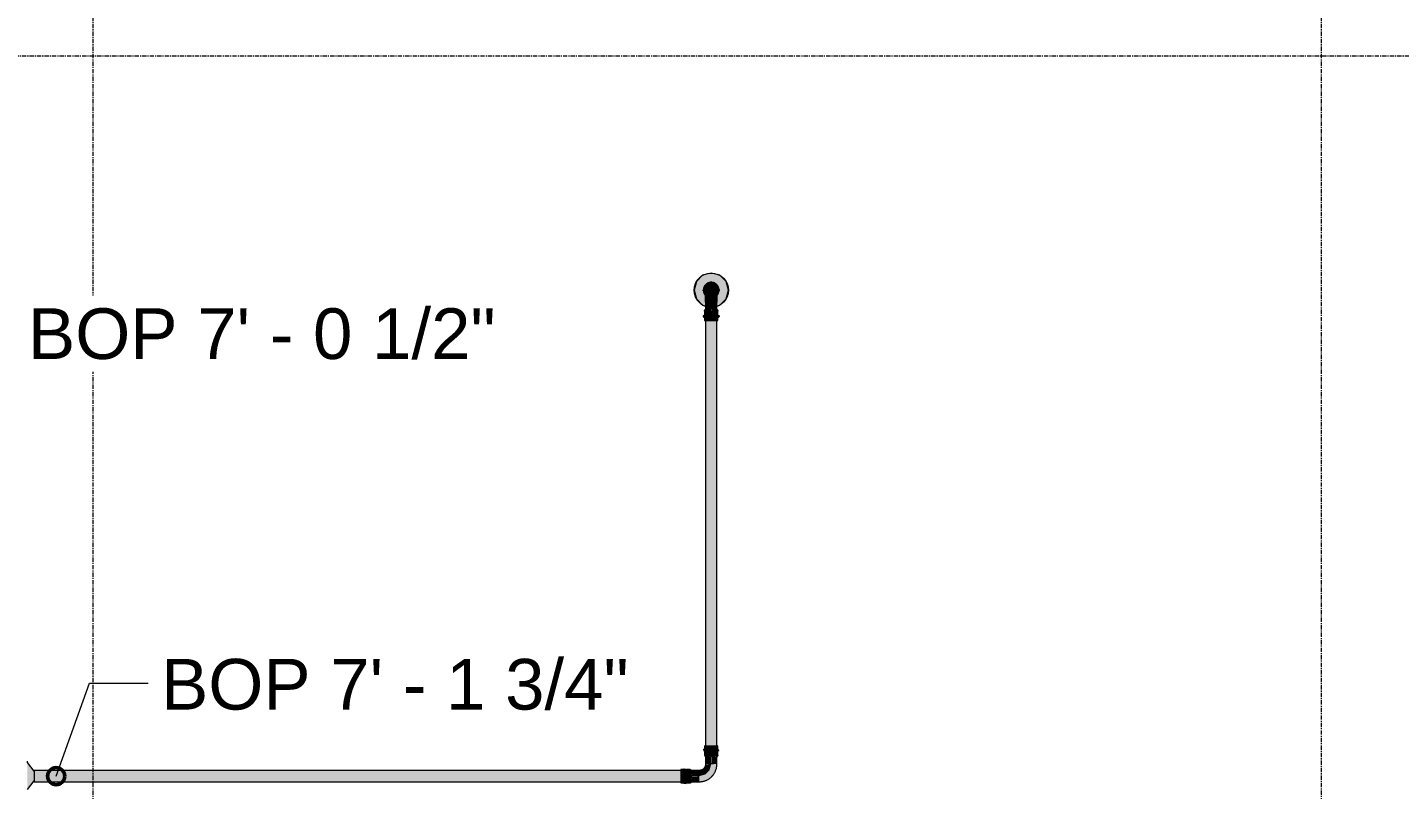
# Model space of a CAD drawing. Header units: inches. Extents: x -3679 to 241, y -496 to 1784.
# Drawn here: x -2363.6 to -2203.9, y 877.6 to 966.3 of the extents above; entities that cross this region are included whole.
import ezdxf

# ---------------------------------------------------------------- set-up
doc = ezdxf.new("R2010")
doc.units = ezdxf.units.IN
doc.header["$MEASUREMENT"] = 0
doc.linetypes.add('Grid Line', pattern=[0.875, 0.5, -0.125, 0.125, -0.125])
for name, color, linetype, lineweight in [('A-ANNO-NOTE', 250, 'Continuous', 9), ('G-ANNO-DIMS', 251, 'Continuous', 9), ('P-PIPE', 1, 'Continuous', 9), ('P-PIPE-CNTR', 1, 'Continuous', 9), ('S-GRID', 8, 'Continuous', 9)]:
    doc.layers.add(name, color=color, linetype=linetype, lineweight=lineweight)
doc.styles.add('Arial_1', font='arial.ttf', dxfattribs={"height": 5.901198})

# ---------------------------------------------------------------- blocks, each defined once
blk = doc.blocks.new('Victaulic-VicPress316-Elbow 90-45deg Style P568_P571 - Standard-1139937-LOWER PARKING')
at = {"layer": 'P-PIPE'}
for points in [[(-2284.77, 802.63), (-2284, 802.63), (-2284, 802.92), (-2284.77, 802.92), (-2284.86, 802.87), (-2284.91, 802.78), (-2284.85, 802.68), (-2284.83, 802.67)], [(-2284.71, 802.92), (-2284, 802.92), (-2284, 803.26), (-2284.77, 803.26), (-2284.75, 802.92)], [(-2284.71, 802.18), (-2284, 802.18), (-2284, 802.63), (-2284.77, 802.63), (-2284.75, 802.18), (-2284.72, 802.18)], [(-2284.66, 801.96), (-2284.63, 802), (-2284.52, 801.98), (-2284.46, 801.97), (-2284.42, 801.99), (-2284.22, 801.99), (-2284.11, 801.98), (-2284, 801.96), (-2284, 802.18), (-2284.77, 802.18), (-2284.75, 802.1), (-2284.66, 801.96)], [(-2284.11, 801.14), (-2284, 801.14), (-2284.01, 801.97), (-2284.18, 801.99), (-2284.36, 801.98), (-2284.43, 801.99), (-2284.47, 801.97), (-2284.57, 802), (-2284.65, 801.98), (-2284.66, 801.96), (-2284.65, 801.14), (-2284.17, 801.14)], [(-2283.4, 802.92), (-2283.23, 802.92), (-2283.23, 803.26), (-2284, 803.26), (-2284, 802.92), (-2283.46, 802.92)], [(-2283.35, 802.63), (-2283.23, 802.63), (-2283.14, 802.69), (-2283.09, 802.78), (-2283.15, 802.88), (-2283.23, 802.92), (-2284, 802.92), (-2284, 802.63), (-2283.38, 802.63)], [(-2284, 802.18), (-2283.23, 802.18), (-2283.25, 802.63), (-2284, 802.63)], [(-2283.34, 801.96), (-2283.28, 802.04), (-2283.25, 802.12), (-2283.25, 802.18), (-2284, 802.18), (-2283.99, 801.97), (-2283.83, 801.99), (-2283.64, 801.98), (-2283.57, 801.99), (-2283.53, 801.97), (-2283.41, 802), (-2283.36, 801.99), (-2283.34, 801.97)], [(-2283.67, 801.14), (-2283.34, 801.14), (-2283.35, 801.98), (-2283.37, 802), (-2283.49, 801.98), (-2283.54, 801.97), (-2283.57, 801.99), (-2283.77, 801.99), (-2283.84, 801.99), (-2284, 801.96), (-2284, 801.14), (-2283.73, 801.14)], [(-2284, 798.83), (-2284, 798.98), (-2284.54, 799.2), (-2284.77, 799.74), (-2284.54, 800.28), (-2284, 800.51), (-2284, 800.65), (-2284.17, 800.64), (-2284.33, 800.59), (-2284.62, 800.41), (-2284.78, 800.21), (-2284.85, 800.08), (-2284.89, 799.9), (-2284.91, 799.72), (-2284.86, 799.56), (-2284.85, 799.41), (-2284.73, 799.2), (-2284.62, 799.07), (-2284.33, 798.89), (-2284.17, 798.85)], [(-2284, 798.98), (-2284, 799.09), (-2284.17, 799.11), (-2284.33, 799.17), (-2284.46, 799.28), (-2284.57, 799.41), (-2284.64, 799.57), (-2284.66, 799.74), (-2284.64, 799.91), (-2284.57, 800.07), (-2284.46, 800.21), (-2284.33, 800.31), (-2284.17, 800.38), (-2284, 800.4), (-2284, 800.51), (-2284.54, 800.28), (-2284.77, 799.74), (-2284.54, 799.2), (-2284, 798.98)], [(-2284.66, 800.37), (-2284.58, 800.44), (-2284.33, 800.59), (-2284.15, 800.64), (-2284, 800.65), (-2284, 801.14), (-2284.66, 801.14), (-2284.66, 800.4)], [(-2283.34, 800.37), (-2283.35, 801.14), (-2284, 801.12), (-2284, 800.58), (-2283.65, 800.58), (-2283.38, 800.41), (-2283.34, 800.37)], [(-2283.67, 798.89), (-2283.38, 799.07), (-2283.22, 799.28), (-2283.15, 799.41), (-2283.11, 799.58), (-2283.09, 799.76), (-2283.14, 799.92), (-2283.15, 800.08), (-2283.27, 800.28), (-2283.38, 800.41), (-2283.67, 800.59), (-2284, 800.58), (-2284, 800.51), (-2283.46, 800.28), (-2283.23, 799.74), (-2283.46, 799.2), (-2284, 798.98), (-2284, 798.9)], [(-2284, 798.98), (-2283.46, 799.2), (-2283.23, 799.74), (-2283.46, 800.28), (-2284, 800.51), (-2284, 800.4), (-2283.83, 800.38), (-2283.67, 800.31), (-2283.53, 800.21), (-2283.43, 800.07), (-2283.36, 799.91), (-2283.34, 799.74), (-2283.36, 799.57), (-2283.43, 799.41), (-2283.54, 799.28), (-2283.67, 799.17), (-2283.83, 799.11), (-2284, 799.09), (-2284, 799.04)]]:
    blk.add_hatch(color=256, dxfattribs=at).paths.add_polyline_path(points, flags=0)
for p, q in [((-2284.77, 803.26), (-2284.77, 802.92)), ((-2284, 803.26), (-2284.77, 803.26)), ((-2284.77, 802.92), (-2284, 802.92)), ((-2284.77, 802.63), (-2284.77, 802.18)), ((-2284.77, 802.63), (-2284, 802.63)), ((-2284.66, 802.03), (-2284.66, 801.14)), ((-2283.23, 803.26), (-2284, 803.26)), ((-2284, 802.92), (-2283.23, 802.92)), ((-2284, 802.63), (-2283.23, 802.63)), ((-2283.34, 801.14), (-2283.34, 802.03)), ((-2283.23, 802.92), (-2283.23, 803.26)), ((-2283.23, 802.18), (-2283.23, 802.63)), ((-2284.66, 799.71), (-2284.66, 799.74)), ((-2283.34, 799.74), (-2283.34, 799.74))]:
    blk.add_line(p, q, dxfattribs=at)
at = {"layer": 'P-PIPE', "flags": 128}
for points in [[(-2284.77, 802.63), (-2284.77, 802.63), (-2284.78, 802.63), (-2284.78, 802.63), (-2284.79, 802.64), (-2284.8, 802.64), (-2284.8, 802.64), (-2284.81, 802.64), (-2284.81, 802.64), (-2284.82, 802.64), (-2284.82, 802.64), (-2284.83, 802.65), (-2284.83, 802.65), (-2284.84, 802.65), (-2284.84, 802.66), (-2284.85, 802.66), (-2284.85, 802.66), (-2284.86, 802.67), (-2284.86, 802.67), (-2284.87, 802.67), (-2284.87, 802.68), (-2284.87, 802.68), (-2284.88, 802.69), (-2284.88, 802.69), (-2284.89, 802.7), (-2284.89, 802.7), (-2284.89, 802.71), (-2284.89, 802.71), (-2284.9, 802.72), (-2284.9, 802.72), (-2284.9, 802.73), (-2284.9, 802.73), (-2284.91, 802.74), (-2284.91, 802.74), (-2284.91, 802.75), (-2284.91, 802.75), (-2284.91, 802.76), (-2284.91, 802.77), (-2284.91, 802.77), (-2284.91, 802.78), (-2284.91, 802.78), (-2284.91, 802.79), (-2284.91, 802.79), (-2284.91, 802.8), (-2284.91, 802.81), (-2284.91, 802.81), (-2284.91, 802.82), (-2284.91, 802.82), (-2284.9, 802.83), (-2284.9, 802.83), (-2284.9, 802.84), (-2284.9, 802.84), (-2284.89, 802.85), (-2284.89, 802.85), (-2284.89, 802.86), (-2284.88, 802.86), (-2284.88, 802.87), (-2284.88, 802.87), (-2284.87, 802.88), (-2284.87, 802.88), (-2284.86, 802.89), (-2284.86, 802.89), (-2284.86, 802.89), (-2284.85, 802.9), (-2284.85, 802.9), (-2284.84, 802.9), (-2284.84, 802.91), (-2284.83, 802.91), (-2284.83, 802.91), (-2284.82, 802.91), (-2284.82, 802.92), (-2284.81, 802.92), (-2284.8, 802.92), (-2284.8, 802.92), (-2284.79, 802.92), (-2284.79, 802.92), (-2284.78, 802.92), (-2284.78, 802.92), (-2284.77, 802.92), (-2284.77, 802.92)], [(-2284, 802.92), (-2284.03, 802.92), (-2284.06, 802.92), (-2284.09, 802.92), (-2284.12, 802.92), (-2284.15, 802.92), (-2284.18, 802.92), (-2284.21, 802.92), (-2284.24, 802.92), (-2284.27, 802.92), (-2284.3, 802.92), (-2284.33, 802.92), (-2284.35, 802.92), (-2284.38, 802.92), (-2284.41, 802.92), (-2284.43, 802.92), (-2284.46, 802.92), (-2284.48, 802.92), (-2284.51, 802.92), (-2284.53, 802.92), (-2284.55, 802.92), (-2284.57, 802.92), (-2284.59, 802.92), (-2284.61, 802.92), (-2284.63, 802.92), (-2284.64, 802.92), (-2284.66, 802.92), (-2284.68, 802.92), (-2284.69, 802.92), (-2284.7, 802.92), (-2284.71, 802.92), (-2284.72, 802.92), (-2284.73, 802.92), (-2284.74, 802.92), (-2284.75, 802.92), (-2284.76, 802.92), (-2284.76, 802.92), (-2284.76, 802.92), (-2284.77, 802.92), (-2284.77, 802.92), (-2284.77, 802.92)], [(-2284.77, 802.92), (-2284.77, 802.92), (-2284.76, 802.92), (-2284.76, 802.92), (-2284.76, 802.92), (-2284.75, 802.92), (-2284.74, 802.92), (-2284.74, 802.92), (-2284.73, 802.92)], [(-2284.72, 802.63), (-2284.73, 802.63), (-2284.74, 802.63), (-2284.75, 802.63), (-2284.76, 802.63), (-2284.76, 802.63), (-2284.76, 802.63), (-2284.77, 802.63), (-2284.77, 802.63), (-2284.77, 802.63)], [(-2284.77, 802.63), (-2284.77, 802.63), (-2284.76, 802.63), (-2284.76, 802.63), (-2284.76, 802.63), (-2284.75, 802.63), (-2284.74, 802.63), (-2284.74, 802.63), (-2284.73, 802.63), (-2284.72, 802.63), (-2284.71, 802.63), (-2284.69, 802.63), (-2284.68, 802.63), (-2284.67, 802.63), (-2284.65, 802.63), (-2284.63, 802.63), (-2284.61, 802.63), (-2284.6, 802.63), (-2284.58, 802.63), (-2284.56, 802.63), (-2284.53, 802.63), (-2284.51, 802.63), (-2284.49, 802.63), (-2284.46, 802.63), (-2284.44, 802.63), (-2284.41, 802.63), (-2284.39, 802.63), (-2284.36, 802.63), (-2284.33, 802.63), (-2284.31, 802.63), (-2284.28, 802.63), (-2284.25, 802.63), (-2284.22, 802.63), (-2284.19, 802.63), (-2284.16, 802.63), (-2284.13, 802.63), (-2284.1, 802.63), (-2284.07, 802.63), (-2284.04, 802.63), (-2284.01, 802.63), (-2284, 802.63)], [(-2284.66, 801.96), (-2284.67, 801.97), (-2284.67, 801.98), (-2284.68, 801.98), (-2284.69, 801.99), (-2284.7, 802), (-2284.7, 802.01), (-2284.71, 802.02), (-2284.72, 802.03), (-2284.72, 802.04), (-2284.73, 802.04), (-2284.73, 802.05), (-2284.74, 802.06), (-2284.74, 802.07), (-2284.75, 802.08), (-2284.75, 802.09), (-2284.76, 802.1), (-2284.76, 802.12), (-2284.76, 802.13), (-2284.76, 802.14), (-2284.76, 802.15), (-2284.77, 802.16), (-2284.77, 802.17), (-2284.77, 802.18), (-2284.77, 802.18)], [(-2283.23, 802.92), (-2283.23, 802.92), (-2283.24, 802.92), (-2283.24, 802.92), (-2283.24, 802.92), (-2283.25, 802.92), (-2283.26, 802.92), (-2283.26, 802.92), (-2283.27, 802.92), (-2283.28, 802.92), (-2283.29, 802.92), (-2283.31, 802.92), (-2283.32, 802.92), (-2283.33, 802.92), (-2283.35, 802.92), (-2283.37, 802.92), (-2283.39, 802.92), (-2283.4, 802.92), (-2283.42, 802.92), (-2283.44, 802.92), (-2283.47, 802.92), (-2283.49, 802.92), (-2283.51, 802.92), (-2283.54, 802.92), (-2283.56, 802.92), (-2283.59, 802.92), (-2283.61, 802.92), (-2283.64, 802.92), (-2283.67, 802.92), (-2283.69, 802.92), (-2283.72, 802.92), (-2283.75, 802.92), (-2283.78, 802.92), (-2283.81, 802.92), (-2283.84, 802.92), (-2283.87, 802.92), (-2283.9, 802.92), (-2283.93, 802.92), (-2283.96, 802.92), (-2283.99, 802.92), (-2284, 802.92)], [(-2284, 802.63), (-2283.97, 802.63), (-2283.94, 802.63), (-2283.91, 802.63), (-2283.88, 802.63), (-2283.85, 802.63), (-2283.82, 802.63), (-2283.79, 802.63), (-2283.76, 802.63), (-2283.73, 802.63), (-2283.7, 802.63), (-2283.67, 802.63), (-2283.65, 802.63), (-2283.62, 802.63), (-2283.59, 802.63), (-2283.57, 802.63), (-2283.54, 802.63), (-2283.52, 802.63), (-2283.49, 802.63), (-2283.47, 802.63), (-2283.45, 802.63), (-2283.43, 802.63), (-2283.41, 802.63), (-2283.39, 802.63), (-2283.37, 802.63), (-2283.35, 802.63), (-2283.34, 802.63), (-2283.32, 802.63), (-2283.31, 802.63), (-2283.3, 802.63), (-2283.29, 802.63), (-2283.28, 802.63), (-2283.27, 802.63), (-2283.26, 802.63), (-2283.25, 802.63), (-2283.24, 802.63), (-2283.24, 802.63), (-2283.24, 802.63), (-2283.23, 802.63), (-2283.23, 802.63), (-2283.23, 802.63)], [(-2283.23, 802.18), (-2283.23, 802.17), (-2283.23, 802.16), (-2283.24, 802.15), (-2283.24, 802.14), (-2283.24, 802.13), (-2283.24, 802.12), (-2283.24, 802.11), (-2283.25, 802.1), (-2283.25, 802.09), (-2283.25, 802.08), (-2283.26, 802.07), (-2283.26, 802.06), (-2283.27, 802.05), (-2283.28, 802.04), (-2283.28, 802.03), (-2283.29, 802.02), (-2283.29, 802.01), (-2283.3, 802), (-2283.31, 801.99), (-2283.32, 801.99), (-2283.32, 801.98), (-2283.33, 801.97), (-2283.34, 801.97), (-2283.34, 801.96)], [(-2283.28, 802.92), (-2283.27, 802.92), (-2283.26, 802.92), (-2283.25, 802.92), (-2283.24, 802.92), (-2283.24, 802.92), (-2283.24, 802.92), (-2283.23, 802.92), (-2283.23, 802.92), (-2283.23, 802.92)], [(-2283.23, 802.63), (-2283.23, 802.63), (-2283.24, 802.63), (-2283.24, 802.63), (-2283.24, 802.63), (-2283.25, 802.63), (-2283.26, 802.63), (-2283.26, 802.63), (-2283.27, 802.63)], [(-2283.23, 802.92), (-2283.23, 802.92), (-2283.22, 802.92), (-2283.22, 802.92), (-2283.21, 802.92), (-2283.2, 802.92), (-2283.2, 802.92), (-2283.19, 802.92), (-2283.19, 802.92), (-2283.18, 802.91), (-2283.18, 802.91), (-2283.17, 802.91), (-2283.17, 802.91), (-2283.16, 802.91), (-2283.16, 802.9), (-2283.15, 802.9), (-2283.15, 802.9), (-2283.14, 802.89), (-2283.14, 802.89), (-2283.13, 802.88), (-2283.13, 802.88), (-2283.13, 802.88), (-2283.12, 802.87), (-2283.12, 802.87), (-2283.11, 802.86), (-2283.11, 802.86), (-2283.11, 802.85), (-2283.11, 802.85), (-2283.1, 802.84), (-2283.1, 802.84), (-2283.1, 802.83), (-2283.1, 802.83), (-2283.09, 802.82), (-2283.09, 802.81), (-2283.09, 802.81), (-2283.09, 802.8), (-2283.09, 802.8), (-2283.09, 802.79), (-2283.09, 802.79), (-2283.09, 802.78), (-2283.09, 802.77), (-2283.09, 802.77), (-2283.09, 802.76), (-2283.09, 802.76), (-2283.09, 802.75), (-2283.09, 802.75), (-2283.09, 802.74), (-2283.09, 802.73), (-2283.1, 802.73), (-2283.1, 802.72), (-2283.1, 802.72), (-2283.1, 802.71), (-2283.11, 802.71), (-2283.11, 802.7), (-2283.11, 802.7), (-2283.12, 802.69), (-2283.12, 802.69), (-2283.12, 802.68), (-2283.13, 802.68), (-2283.13, 802.68), (-2283.14, 802.67), (-2283.14, 802.67), (-2283.14, 802.66), (-2283.15, 802.66), (-2283.15, 802.66), (-2283.16, 802.65), (-2283.16, 802.65), (-2283.17, 802.65), (-2283.17, 802.65), (-2283.18, 802.64), (-2283.18, 802.64), (-2283.19, 802.64), (-2283.2, 802.64), (-2283.2, 802.64), (-2283.21, 802.64), (-2283.21, 802.63), (-2283.22, 802.63), (-2283.22, 802.63), (-2283.23, 802.63), (-2283.23, 802.63)], [(-2284, 800.65), (-2284.04, 800.65), (-2284.07, 800.65), (-2284.11, 800.65), (-2284.15, 800.64), (-2284.18, 800.64), (-2284.22, 800.63), (-2284.25, 800.62), (-2284.29, 800.61), (-2284.32, 800.6), (-2284.36, 800.58), (-2284.39, 800.57), (-2284.42, 800.55), (-2284.45, 800.53), (-2284.48, 800.52), (-2284.51, 800.5), (-2284.54, 800.47), (-2284.57, 800.45), (-2284.6, 800.43), (-2284.63, 800.4), (-2284.65, 800.38), (-2284.68, 800.35), (-2284.7, 800.32), (-2284.73, 800.3), (-2284.75, 800.27), (-2284.77, 800.24), (-2284.79, 800.2), (-2284.8, 800.17), (-2284.82, 800.14), (-2284.84, 800.11), (-2284.85, 800.07), (-2284.86, 800.04), (-2284.87, 800), (-2284.88, 799.97), (-2284.89, 799.93), (-2284.9, 799.9), (-2284.9, 799.86), (-2284.91, 799.83), (-2284.91, 799.79), (-2284.91, 799.75), (-2284.91, 799.72), (-2284.91, 799.68), (-2284.91, 799.64), (-2284.9, 799.61), (-2284.9, 799.57), (-2284.89, 799.54), (-2284.88, 799.5), (-2284.87, 799.47), (-2284.86, 799.43), (-2284.84, 799.4), (-2284.83, 799.36), (-2284.81, 799.33), (-2284.8, 799.3), (-2284.78, 799.27), (-2284.76, 799.24), (-2284.74, 799.21), (-2284.72, 799.18), (-2284.69, 799.15), (-2284.67, 799.12), (-2284.64, 799.1), (-2284.62, 799.07), (-2284.59, 799.05), (-2284.56, 799.02), (-2284.53, 799), (-2284.5, 798.98), (-2284.47, 798.96), (-2284.44, 798.94), (-2284.41, 798.93), (-2284.37, 798.91), (-2284.34, 798.9), (-2284.31, 798.88), (-2284.27, 798.87), (-2284.24, 798.86), (-2284.2, 798.85), (-2284.16, 798.85), (-2284.13, 798.84), (-2284.09, 798.84), (-2284.06, 798.83), (-2284.02, 798.83), (-2284, 798.83)], [(-2284.66, 800.37), (-2284.66, 800.38), (-2284.66, 800.43), (-2284.66, 800.48), (-2284.66, 800.53), (-2284.66, 800.58), (-2284.66, 800.63), (-2284.66, 800.68), (-2284.66, 800.74), (-2284.66, 800.79), (-2284.66, 800.84), (-2284.66, 800.9), (-2284.66, 800.95), (-2284.66, 801.01), (-2284.66, 801.07), (-2284.66, 801.12), (-2284.66, 801.14)], [(-2284, 798.83), (-2283.96, 798.83), (-2283.93, 798.83), (-2283.89, 798.84), (-2283.85, 798.84), (-2283.82, 798.85), (-2283.78, 798.86), (-2283.75, 798.87), (-2283.71, 798.88), (-2283.68, 798.89), (-2283.64, 798.9), (-2283.61, 798.92), (-2283.58, 798.93), (-2283.55, 798.95), (-2283.52, 798.97), (-2283.48, 798.99), (-2283.46, 799.01), (-2283.43, 799.03), (-2283.4, 799.06), (-2283.37, 799.08), (-2283.35, 799.11), (-2283.32, 799.13), (-2283.3, 799.16), (-2283.27, 799.19), (-2283.25, 799.22), (-2283.23, 799.25), (-2283.21, 799.28), (-2283.2, 799.31), (-2283.18, 799.35), (-2283.16, 799.38), (-2283.15, 799.41), (-2283.14, 799.45), (-2283.13, 799.48), (-2283.12, 799.52), (-2283.11, 799.55), (-2283.1, 799.59), (-2283.1, 799.62), (-2283.09, 799.66), (-2283.09, 799.7), (-2283.09, 799.73), (-2283.09, 799.77), (-2283.09, 799.81), (-2283.09, 799.84), (-2283.1, 799.88), (-2283.1, 799.91), (-2283.11, 799.95), (-2283.12, 799.99), (-2283.13, 800.02), (-2283.14, 800.05), (-2283.16, 800.09), (-2283.17, 800.12), (-2283.19, 800.16), (-2283.2, 800.19), (-2283.22, 800.22), (-2283.24, 800.25), (-2283.26, 800.28), (-2283.28, 800.31), (-2283.31, 800.34), (-2283.33, 800.36), (-2283.36, 800.39), (-2283.38, 800.42), (-2283.41, 800.44), (-2283.44, 800.46), (-2283.47, 800.48), (-2283.5, 800.5), (-2283.53, 800.52), (-2283.56, 800.54), (-2283.59, 800.56), (-2283.63, 800.57), (-2283.66, 800.59), (-2283.69, 800.6), (-2283.73, 800.61), (-2283.76, 800.62), (-2283.8, 800.63), (-2283.84, 800.64), (-2283.87, 800.65), (-2283.91, 800.65), (-2283.94, 800.65), (-2283.98, 800.65), (-2284, 800.65)], [(-2283.34, 801.14), (-2283.34, 801.08), (-2283.34, 801.02), (-2283.34, 800.97), (-2283.34, 800.91), (-2283.34, 800.86), (-2283.34, 800.8), (-2283.34, 800.75), (-2283.34, 800.7), (-2283.34, 800.65), (-2283.34, 800.59), (-2283.34, 800.54), (-2283.34, 800.49), (-2283.34, 800.44), (-2283.34, 800.4), (-2283.34, 800.37)]]:
    blk.add_lwpolyline(points, dxfattribs=at)
at = {"layer": 'P-PIPE'}
for radius, start, end in [(0.766, 90, 270), (0.767, 270, 90)]:
    blk.add_arc((-2284, 799.74), radius, start, end, dxfattribs=at)
blk = doc.blocks.new('Victaulic-VicPress316-Elbow 90-45deg Style P568_P571 - Standard-1140050-LOWER PARKING')
at = {"layer": 'P-PIPE'}
for points in [[(-2284, 882.05), (-2283.23, 882.06), (-2283.09, 882.2), (-2283.24, 882.34), (-2284.66, 882.34), (-2284.77, 882.34), (-2284.91, 882.2), (-2284.77, 882.05), (-2284.14, 882.05)], [(-2284, 882.34), (-2283.23, 882.34), (-2283.24, 882.68), (-2284.66, 882.68), (-2284.77, 882.68), (-2284.77, 882.34), (-2284.14, 882.34)], [(-2284, 881.6), (-2283.23, 881.6), (-2283.23, 882.05), (-2284.67, 882.05), (-2284.77, 882.05), (-2284.76, 881.6), (-2284.09, 881.6)], [(-2285.39, 878.51), (-2285.26, 878.53), (-2284.99, 878.57), (-2284.57, 878.68), (-2284.41, 878.77), (-2283.94, 879.11), (-2283.58, 879.64), (-2283.5, 879.77), (-2283.42, 880.05), (-2283.35, 880.56), (-2284, 880.55), (-2284.19, 879.86), (-2284.7, 879.35), (-2285.4, 879.16), (-2285.39, 878.52)], [(-2284, 881.38), (-2283.99, 881.38), (-2283.78, 881.41), (-2283.61, 881.4), (-2283.53, 881.39), (-2283.5, 881.41), (-2283.38, 881.41), (-2283.36, 881.41), (-2283.34, 881.39), (-2283.26, 881.48), (-2283.25, 881.53), (-2283.25, 881.54), (-2283.25, 881.6), (-2284.69, 881.6), (-2284.77, 881.6), (-2284.74, 881.48), (-2284.66, 881.39), (-2284.63, 881.41), (-2284.55, 881.4), (-2284.49, 881.41), (-2284.46, 881.38), (-2284.32, 881.41), (-2284.12, 881.41), (-2284, 881.38)], [(-2284, 880.55), (-2283.34, 880.56), (-2283.34, 881.39), (-2283.37, 881.41), (-2283.45, 881.4), (-2283.51, 881.41), (-2283.54, 881.38), (-2283.68, 881.41), (-2283.87, 881.41), (-2284, 881.38)], [(-2287.18, 878.4), (-2287.18, 878.4), (-2287.18, 879.87), (-2287.18, 879.93), (-2287.52, 879.93), (-2287.52, 878.45), (-2287.52, 878.4), (-2287.18, 878.4)], [(-2287.04, 878.25), (-2286.89, 878.4), (-2286.89, 879.88), (-2286.89, 879.93), (-2287.04, 880.07), (-2287.18, 879.93), (-2287.18, 878.51), (-2287.18, 878.39), (-2287.04, 878.25)], [(-2286.44, 878.4), (-2286.44, 879.88), (-2286.44, 879.93), (-2286.89, 879.93), (-2286.89, 878.44), (-2286.89, 878.4)], [(-2286.44, 878.4), (-2286.32, 878.43), (-2286.22, 878.51), (-2286.25, 878.53), (-2286.24, 878.61), (-2286.25, 878.67), (-2286.22, 878.7), (-2286.26, 878.87), (-2286.25, 879.05), (-2286.23, 879.17), (-2286.26, 879.39), (-2286.24, 879.55), (-2286.23, 879.63), (-2286.25, 879.67), (-2286.25, 879.78), (-2286.25, 879.8), (-2286.22, 879.82), (-2286.32, 879.9), (-2286.37, 879.91), (-2286.38, 879.92), (-2286.44, 879.92), (-2286.44, 878.43), (-2286.44, 878.41)], [(-2286.22, 878.51), (-2285.39, 878.52), (-2285.4, 879.16), (-2286.23, 879.15), (-2286.26, 878.93), (-2286.25, 878.81), (-2286.23, 878.69), (-2286.24, 878.65), (-2286.24, 878.55), (-2286.25, 878.53), (-2286.22, 878.51)]]:
    blk.add_hatch(color=256, dxfattribs=at).paths.add_polyline_path(points, flags=0)
h = blk.add_hatch(color=256, dxfattribs=at)
h.paths.add_polyline_path([(-2285.4, 879.16), (-2284.7, 879.35), (-2284.19, 879.86), (-2284, 880.55), (-2284.66, 880.55), (-2284.87, 880.04), (-2285.39, 879.81), (-2285.4, 879.27)], flags=0)
h.paths.add_polyline_path([(-2284.17, 880.37), (-2284.12, 880.55), (-2284.12, 880.55)], flags=0)
h = blk.add_hatch(color=256, dxfattribs=at)
h.paths.add_polyline_path([(-2284.42, 880.55), (-2284.42, 880.55), (-2284.44, 880.99)], flags=0)
h.paths.add_polyline_path([(-2284.33, 880.55), (-2284.33, 880.55), (-2284.33, 881.05)], flags=0)
h.paths.add_polyline_path([(-2284.23, 880.55), (-2284.23, 880.55), (-2284.25, 880.76)], flags=0)
h.paths.add_polyline_path([(-2284, 880.55), (-2284.02, 881.38), (-2284.23, 881.42), (-2284.35, 881.41), (-2284.47, 881.39), (-2284.51, 881.4), (-2284.61, 881.41), (-2284.64, 881.41), (-2284.66, 881.38), (-2284.65, 880.56), (-2284.08, 880.55)], flags=0)
h = blk.add_hatch(color=256, dxfattribs=at)
h.paths.add_polyline_path([(-2285.39, 879.81), (-2285.39, 879.82), (-2286.24, 879.81), (-2286.25, 879.8), (-2285.39, 879.81)], flags=0)
h.paths.add_polyline_path([(-2285.4, 879.16), (-2285.39, 879.81), (-2286.25, 879.8), (-2286.24, 879.71), (-2286.25, 879.65), (-2286.23, 879.62), (-2286.26, 879.44), (-2286.25, 879.29), (-2286.22, 879.16)], flags=0)
h.paths.add_polyline_path([(-2285.4, 879.39), (-2285.4, 879.39), (-2285.58, 879.41)], flags=0)
h = blk.add_hatch(color=256, dxfattribs=at)
h.paths.add_polyline_path([(-2284.91, 878.59), (-2284.79, 878.61), (-2284.9, 878.59)], flags=0)
h.paths.add_polyline_path([(-2283.5, 879.77), (-2283.41, 880.16), (-2283.42, 880.05), (-2283.48, 879.85)], flags=0)
for p, q in [((-2284.77, 882.68), (-2284.77, 882.34)), ((-2284.77, 882.05), (-2284.77, 881.6)), ((-2283.23, 882.34), (-2283.23, 882.68)), ((-2283.23, 881.6), (-2283.23, 882.05)), ((-2284.77, 881.6), (-2284.66, 881.38)), ((-2284.66, 881.44), (-2284.66, 880.56)), ((-2283.34, 880.56), (-2283.34, 881.44)), ((-2283.31, 881.41), (-2283.34, 881.38)), ((-2283.23, 881.6), (-2283.31, 881.41)), ((-2287.18, 879.93), (-2287.52, 879.93)), ((-2286.44, 879.93), (-2286.89, 879.93)), ((-2286.44, 879.93), (-2286.22, 879.82)), ((-2285.39, 879.82), (-2286.28, 879.82)), ((-2287.52, 878.4), (-2287.18, 878.4)), ((-2286.89, 878.4), (-2286.44, 878.4)), ((-2286.44, 878.4), (-2286.24, 878.48)), ((-2286.28, 878.51), (-2285.39, 878.51)), ((-2286.24, 878.48), (-2286.22, 878.51))]:
    blk.add_line(p, q, dxfattribs=at)
at = {"layer": 'P-PIPE', "flags": 128}
for points in [[(-2284.72, 882.35), (-2284.73, 882.35), (-2284.74, 882.35), (-2284.75, 882.35), (-2284.76, 882.35), (-2284.76, 882.35), (-2284.77, 882.35), (-2284.77, 882.34), (-2284.79, 882.34), (-2284.87, 882.3)], [(-2283.13, 882.1), (-2283.22, 882.05), (-2283.23, 882.05), (-2283.23, 882.05), (-2283.24, 882.05), (-2283.25, 882.05), (-2283.25, 882.05), (-2283.26, 882.05), (-2283.27, 882.05), (-2283.28, 882.05), (-2283.29, 882.05), (-2283.31, 882.05), (-2283.32, 882.05), (-2283.34, 882.05), (-2283.35, 882.05), (-2283.37, 882.05), (-2283.39, 882.05), (-2283.41, 882.05), (-2283.43, 882.05), (-2283.45, 882.05), (-2283.47, 882.05), (-2283.49, 882.05), (-2283.51, 882.05), (-2283.54, 882.05), (-2283.56, 882.05), (-2283.59, 882.05), (-2283.61, 882.05), (-2283.64, 882.05), (-2283.67, 882.05), (-2283.7, 882.05), (-2283.72, 882.05), (-2283.75, 882.05), (-2283.78, 882.05), (-2283.81, 882.05), (-2283.84, 882.05), (-2283.87, 882.05), (-2283.9, 882.05), (-2283.93, 882.05), (-2283.96, 882.05), (-2283.99, 882.05), (-2284.03, 882.05), (-2284.06, 882.05), (-2284.09, 882.05), (-2284.12, 882.05), (-2284.15, 882.05), (-2284.18, 882.05), (-2284.21, 882.05), (-2284.24, 882.05), (-2284.27, 882.05), (-2284.29, 882.05), (-2284.32, 882.05), (-2284.35, 882.05), (-2284.38, 882.05), (-2284.4, 882.05), (-2284.43, 882.05), (-2284.45, 882.05), (-2284.48, 882.05), (-2284.5, 882.05), (-2284.52, 882.05), (-2284.55, 882.05), (-2284.57, 882.05), (-2284.59, 882.05), (-2284.61, 882.05), (-2284.63, 882.05), (-2284.64, 882.05), (-2284.66, 882.05), (-2284.67, 882.05), (-2284.69, 882.05), (-2284.7, 882.05), (-2284.71, 882.05), (-2284.73, 882.05), (-2284.73, 882.05), (-2284.74, 882.05), (-2284.75, 882.05), (-2284.76, 882.05), (-2284.76, 882.05), (-2284.77, 882.05), (-2284.78, 882.05), (-2284.8, 882.06), (-2284.87, 882.3)], [(-2283.13, 882.1), (-2283.22, 882.34), (-2283.23, 882.34), (-2283.23, 882.35), (-2283.24, 882.35), (-2283.24, 882.35), (-2283.25, 882.35), (-2283.26, 882.35), (-2283.27, 882.35)], [(-2284.66, 880.56), (-2284.66, 880.53), (-2284.66, 880.5), (-2284.66, 880.47), (-2284.67, 880.44), (-2284.67, 880.41), (-2284.68, 880.38), (-2284.69, 880.35), (-2284.69, 880.33), (-2284.7, 880.3), (-2284.72, 880.27), (-2284.73, 880.24), (-2284.74, 880.22), (-2284.75, 880.19), (-2284.77, 880.17), (-2284.79, 880.14), (-2284.8, 880.12), (-2284.82, 880.09), (-2284.84, 880.07), (-2284.86, 880.05), (-2284.86, 880.05)], [(-2283.91, 879.14), (-2283.86, 879.2), (-2283.8, 879.26), (-2283.75, 879.33), (-2283.7, 879.39), (-2283.66, 879.46), (-2283.62, 879.53), (-2283.58, 879.6), (-2283.54, 879.68), (-2283.51, 879.75), (-2283.48, 879.83), (-2283.45, 879.9), (-2283.42, 879.98), (-2283.4, 880.06), (-2283.38, 880.14), (-2283.37, 880.22), (-2283.36, 880.3), (-2283.35, 880.39), (-2283.34, 880.47), (-2283.34, 880.55), (-2283.34, 880.56)], [(-2287.14, 880.03), (-2287.18, 879.94), (-2287.18, 879.93), (-2287.18, 879.93), (-2287.18, 879.92), (-2287.18, 879.92), (-2287.18, 879.91), (-2287.18, 879.9), (-2287.18, 879.89), (-2287.18, 879.88), (-2287.18, 879.87), (-2287.18, 879.86), (-2287.18, 879.84), (-2287.18, 879.83), (-2287.18, 879.81), (-2287.18, 879.8), (-2287.18, 879.78), (-2287.18, 879.76), (-2287.18, 879.74), (-2287.18, 879.72), (-2287.18, 879.7), (-2287.18, 879.67), (-2287.18, 879.65), (-2287.18, 879.63), (-2287.18, 879.6), (-2287.18, 879.58), (-2287.18, 879.55), (-2287.18, 879.52), (-2287.18, 879.49), (-2287.18, 879.47), (-2287.18, 879.44), (-2287.18, 879.41), (-2287.18, 879.38), (-2287.18, 879.35), (-2287.18, 879.32), (-2287.18, 879.29), (-2287.18, 879.26), (-2287.18, 879.23), (-2287.18, 879.2), (-2287.18, 879.17), (-2287.18, 879.14), (-2287.18, 879.11), (-2287.18, 879.08), (-2287.18, 879.05), (-2287.18, 879.02), (-2287.18, 878.99), (-2287.18, 878.96), (-2287.18, 878.93), (-2287.18, 878.9), (-2287.18, 878.87), (-2287.18, 878.84), (-2287.18, 878.81), (-2287.18, 878.79), (-2287.18, 878.76), (-2287.18, 878.73), (-2287.18, 878.71), (-2287.18, 878.68), (-2287.18, 878.66), (-2287.18, 878.64), (-2287.18, 878.62), (-2287.18, 878.6), (-2287.18, 878.58), (-2287.18, 878.56), (-2287.18, 878.54), (-2287.18, 878.52), (-2287.18, 878.5), (-2287.18, 878.49), (-2287.18, 878.47), (-2287.18, 878.46), (-2287.18, 878.45), (-2287.18, 878.44), (-2287.18, 878.43), (-2287.18, 878.42), (-2287.18, 878.41), (-2287.18, 878.41), (-2287.18, 878.4), (-2287.18, 878.39), (-2287.18, 878.39), (-2287.18, 878.36), (-2286.93, 878.3)], [(-2287.14, 880.03), (-2286.89, 879.95), (-2286.89, 879.94), (-2286.89, 879.93), (-2286.89, 879.92), (-2286.89, 879.92), (-2286.89, 879.91), (-2286.89, 879.9), (-2286.89, 879.89)], [(-2284.86, 880.05), (-2284.88, 880.03), (-2284.9, 880.01), (-2284.93, 879.99), (-2284.95, 879.97), (-2284.97, 879.95), (-2285, 879.94), (-2285.02, 879.92), (-2285.05, 879.91), (-2285.07, 879.89), (-2285.1, 879.88), (-2285.13, 879.87), (-2285.16, 879.86), (-2285.18, 879.85), (-2285.21, 879.84), (-2285.24, 879.84), (-2285.27, 879.83), (-2285.3, 879.83), (-2285.33, 879.82), (-2285.36, 879.82), (-2285.39, 879.82), (-2285.39, 879.82)], [(-2285.39, 878.51), (-2285.31, 878.51), (-2285.23, 878.51), (-2285.15, 878.52), (-2285.07, 878.53), (-2284.99, 878.55), (-2284.91, 878.56), (-2284.83, 878.59), (-2284.75, 878.61), (-2284.67, 878.64), (-2284.59, 878.67), (-2284.52, 878.7), (-2284.45, 878.74), (-2284.37, 878.78), (-2284.3, 878.82), (-2284.24, 878.86), (-2284.17, 878.91), (-2284.1, 878.96), (-2284.04, 879.01), (-2283.98, 879.07), (-2283.92, 879.13), (-2283.91, 879.14)], [(-2286.89, 878.44), (-2286.89, 878.43), (-2286.89, 878.42), (-2286.89, 878.41), (-2286.89, 878.41), (-2286.89, 878.4), (-2286.89, 878.4), (-2286.89, 878.39), (-2286.89, 878.37), (-2286.93, 878.3)]]:
    blk.add_lwpolyline(points, dxfattribs=at)
at = {"layer": 'P-PIPE'}
for centre, major_axis, ratio, start_param, end_param in [((-2284, 882.68), (0.766, 0), 0.004354, 3.141593, 6.279019), ((-2284, 882.34), (0.766, 0), 0.004354, 3.141593, 6.279019), ((-2284, 882.05), (0.766, 0), 0.004354, 3.141593, 6.279019), ((-2284, 882.68), (0.766, 0), 0.004354, 2.759899, 2.945851), ((-2284, 882.68), (0.766, 0), 0.004354, 0.199294, 0.383069), ((-2287.52, 879.16), (0, 0.766), 0.004167, 0.004354, 3.141593), ((-2287.18, 879.16), (0, 0.767), 0.004167, 0.004354, 3.141593), ((-2286.89, 879.16), (0, 0.767), 0.004167, 0.004354, 3.141593)]:
    blk.add_ellipse(centre, major_axis=major_axis, ratio=ratio, start_param=start_param, end_param=end_param, dxfattribs=at)

msp = doc.modelspace()

# ---------------------------------------------------------------- hatches: boundary and pattern name
at = {"layer": 'A-ANNO-NOTE'}
msp.add_hatch(color=256, dxfattribs=at).paths.add_polyline_path([(-2284, 933.74), (-2283, 934.01), (-2282.27, 934.74), (-2282, 935.74), (-2282.27, 936.74), (-2283, 937.47), (-2284, 937.74), (-2285, 937.47), (-2285.73, 936.74), (-2286, 935.74), (-2285.73, 934.74), (-2285, 934.01)], flags=0)
h = msp.add_hatch(color=256, dxfattribs=at)
edge = h.paths.add_edge_path(flags=0)
edge.add_arc((-2284, 935.74), 2, 0, 360)
at = {"layer": 'P-PIPE'}
for points in [[(-2284, 935.09), (-2283.83, 935.11), (-2283.67, 935.17), (-2283.54, 935.28), (-2283.43, 935.41), (-2283.36, 935.57), (-2283.34, 935.74), (-2283.36, 935.91), (-2283.43, 936.07), (-2283.54, 936.21), (-2283.67, 936.31), (-2283.83, 936.38), (-2284, 936.4), (-2284.17, 936.38), (-2284.33, 936.31), (-2284.46, 936.21), (-2284.57, 936.07), (-2284.64, 935.91), (-2284.66, 935.74), (-2284.64, 935.57), (-2284.57, 935.41), (-2284.46, 935.28), (-2284.33, 935.17), (-2284.17, 935.11)], [(-2363.61, 877.6), (-2362.83, 878.6), (-2362.84, 879.75), (-2363.61, 880.73), (-2363.61, 879.46), (-2363.61, 877.62)], [(-2287.52, 879.16), (-2287.52, 879.82), (-2362.83, 879.82), (-2362.83, 879.33), (-2362.83, 879.16), (-2291.33, 879.16)], [(-2291.33, 878.51), (-2287.52, 878.51), (-2287.53, 879.16), (-2362.83, 879.16), (-2362.83, 878.51), (-2325.01, 878.51)]]:
    msp.add_hatch(color=256, dxfattribs=at).paths.add_polyline_path(points, flags=0)
h = msp.add_hatch(color=256, dxfattribs=at)
h.paths.add_polyline_path([(-2284, 882.68), (-2284, 882.69), (-2284, 932.22), (-2284.66, 932.22), (-2284.65, 882.68), (-2284.14, 882.68)], flags=0)
h.paths.add_polyline_path([(-2284, 882.68), (-2284, 882.68), (-2284, 889.47)], flags=0)
h = msp.add_hatch(color=256, dxfattribs=at)
h.paths.add_polyline_path([(-2284, 882.68), (-2283.34, 882.68), (-2283.35, 932.22), (-2284, 932.22), (-2284, 882.68)], flags=0)
h.paths.add_polyline_path([(-2283.43, 882.68), (-2283.43, 882.68), (-2283.43, 889.47)], flags=0)

# ---------------------------------------------------------------- linework, layer by layer
at = {"layer": 'A-ANNO-NOTE'}
for p, q in [((-2285.73, 936.74), (-2286, 935.74)), ((-2285, 937.47), (-2285.73, 936.74)), ((-2284, 937.74), (-2285, 937.47)), ((-2283, 937.47), (-2284, 937.74)), ((-2282.27, 936.74), (-2283, 937.47)), ((-2282, 935.74), (-2282.27, 936.74)), ((-2286, 935.74), (-2285.73, 934.74)), ((-2285.73, 934.74), (-2285, 934.01)), ((-2283, 934.01), (-2282.27, 934.74)), ((-2282.27, 934.74), (-2282, 935.74)), ((-2285, 934.01), (-2284, 933.74)), ((-2284, 933.74), (-2283, 934.01))]:
    msp.add_line(p, q, dxfattribs=at)
msp.add_circle((-2284, 935.74), 2, dxfattribs=at)
at = {"layer": 'G-ANNO-DIMS'}
for p, q in [((-2360.26, 879.16), (-2356.37, 890)), ((-2356.37, 890), (-2349.55, 890))]:
    msp.add_line(p, q, dxfattribs=at)
at = {"layer": 'G-ANNO-DIMS', "lineweight": 50}
msp.add_circle((-2360.26, 879.16), 1, dxfattribs=at)
at = {"layer": 'P-PIPE'}
for p, q in [((-2284.66, 932.22), (-2284.66, 882.68)), ((-2283.34, 882.68), (-2283.34, 932.22)), ((-2362.83, 879.73), (-2363.61, 880.73)), ((-2287.52, 879.82), (-2362.83, 879.82)), ((-2363.61, 877.6), (-2362.83, 878.6)), ((-2362.83, 878.51), (-2287.52, 878.51))]:
    msp.add_line(p, q, dxfattribs=at)
for centre, radius, start, end in [((-2284, 935.74), 0.658, 0, 180), ((-2284, 936.07), 0.329, 270, 90), ((-2284, 935.74), 0.657, 180, 0), ((-2284, 935.41), 0.329, 90, 270)]:
    msp.add_arc(centre, radius, start, end, dxfattribs=at)
for centre, major_axis, start_param, end_param in [((-2363.61, 879.16), (0, 1.75), 5.823581, 6.283185), ((-2362.83, 879.16), (0, 0.658), 0, 1.570796), ((-2362.83, 879.16), (0, 0.658), 1.570796, 3.141593)]:
    msp.add_ellipse(centre, major_axis=major_axis, ratio=0.004167, start_param=start_param, end_param=end_param, dxfattribs=at)
at = {"layer": 'P-PIPE-CNTR'}
for p, q in [((-2284, 934.74), (-2284, 936.74)), ((-2285, 935.74), (-2283, 935.74))]:
    msp.add_line(p, q, dxfattribs=at)
at = {"layer": 'S-GRID', "linetype": 'Grid Line'}
for p, q in [((-2356, 1771.74), (-2356, -484.26)), ((-2213, 1771.74), (-2213, -484.26)), ((228, 963), (-3666.39, 963))]:
    msp.add_line(p, q, dxfattribs=at)

# ---------------------------------------------------------------- block references
at = {"layer": 'P-PIPE', "rotation": 179.9999572857122}
msp.add_blockref('Victaulic-VicPress316-Elbow 90-45deg Style P568_P571 - Standard-1139937-LOWER PARKING', (-4568, 1735.49), dxfattribs=at)
at = {"layer": 'P-PIPE'}
msp.add_blockref('Victaulic-VicPress316-Elbow 90-45deg Style P568_P571 - Standard-1140050-LOWER PARKING', (0, 0), dxfattribs=at)

# ---------------------------------------------------------------- next in the draw order: texts
at = {"layer": 'G-ANNO-DIMS', "char_height": 5.9012, "attachment_point": 1, "line_spacing_factor": 0.938532, "style": 'Arial_1', "bg_fill": 3, "box_fill_scale": 1.25, "bg_fill_color": 0, "bg_fill_transparency": 0}
for s, insert, width in [('BOP 7\' - 0 1/2"', (-2363.54, 933.63), 64.872), ('BOP 7\' - 1 3/4"', (-2348.05, 892.81), 1.4210854715202e-13)]:
    msp.add_mtext(s, dxfattribs=dict(at, insert=insert, width=width))

doc.saveas('drawing.dxf')
